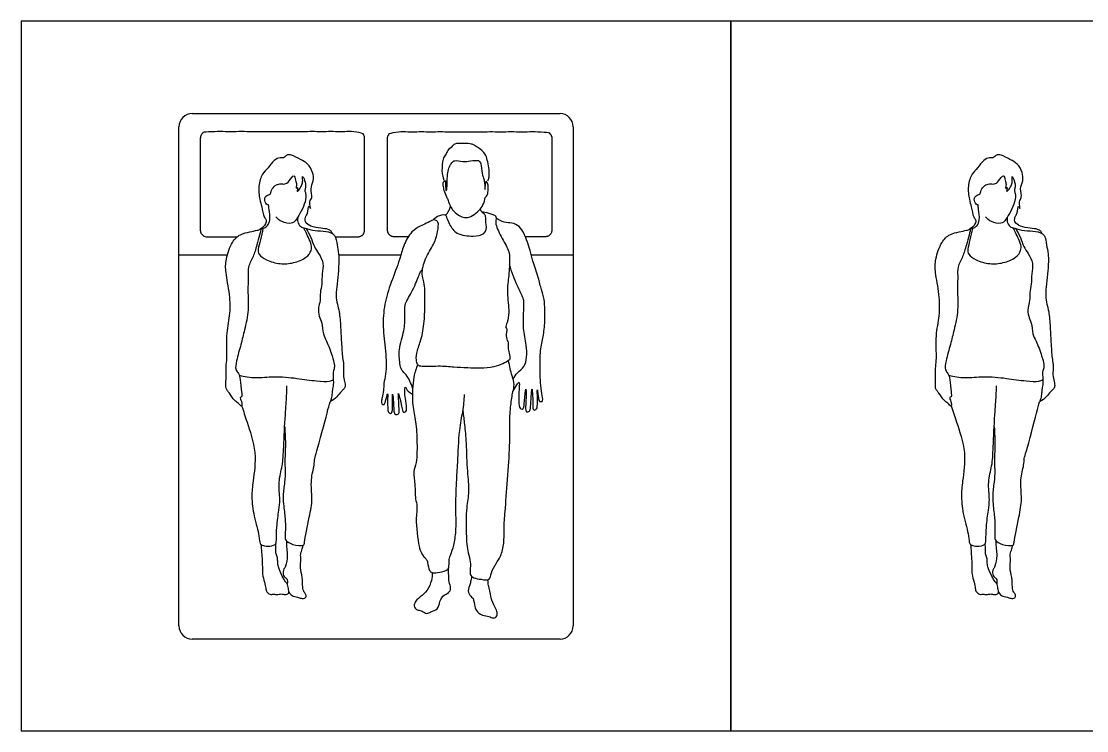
# Model space of a CAD drawing. Header units: millimetres. Extents: x 0 to 18.9, y 0.1 to 18.6.
# Drawn here: x 0.05 to 4.169, y 6.73 to 9.473 of the extents above; entities that cross this region are included whole.
import ezdxf

# ---------------------------------------------------------------- set-up
doc = ezdxf.new("R2010")
doc.units = ezdxf.units.MM
for name, color, linetype, true_color in [('AG-FURNITURE', 7, 'Continuous', 0x66ccff), ('AG-PEOPLE', 7, 'Continuous', 0x66ccff), ('X-VIEWPORT', 7, 'Continuous', 0xfb0280)]:
    doc.layers.add(name, color=color, linetype=linetype, true_color=true_color)

msp = doc.modelspace()

# ---------------------------------------------------------------- linework, layer by layer
at = {"layer": 'AG-FURNITURE'}
for p, q in [((0.6594, 8.5704), (0.8465, 8.5704)), ((1.2768, 8.5704), (1.5172, 8.5704)), ((2.0215, 8.5704), (2.1834, 8.5704))]:
    msp.add_line(p, q, dxfattribs=at)
for centre, start, end in [((0.7102, 9.0657), 90, 180), ((2.1326, 9.0657), 0, 90), ((0.7102, 7.1353), 180, 270), ((2.1326, 7.1353), 270, 0)]:
    msp.add_arc(centre, 0.0508, start, end, dxfattribs=at)
for points in [[(0.7102, 9.1165), (1.4214, 9.1165), (2.1326, 9.1165)], [(0.6594, 7.1353), (0.6594, 8.1005), (0.6594, 9.0657)], [(2.1834, 9.0657), (2.1834, 8.1005), (2.1834, 7.1353)], [(2.1326, 7.0845), (1.4214, 7.0845), (0.7102, 7.0845)]]:
    msp.add_open_spline(points, degree=2, dxfattribs=at)
for points, knots in [([(1.2638, 8.6402), (1.308, 8.6402), (1.3515, 8.6402), (1.3769, 8.6402), (1.3769, 8.6656), (1.3769, 8.8434), (1.3769, 9.0212), (1.3769, 9.0466), (1.3515, 9.0466), (1.0721, 9.0466), (0.7673, 9.0466), (0.7419, 9.0466), (0.7419, 9.0212), (0.7419, 8.8434), (0.7419, 8.6656), (0.7419, 8.6402), (0.7673, 8.6402), (0.8264, 8.6402), (0.8844, 8.6402)], [40.897857, 40.897857, 40.897857, 44.641593, 44.641593, 46.212389, 46.212389, 63.712389, 63.712389, 65.283185, 65.283185, 89.283185, 89.283185, 90.853982, 90.853982, 108.353982, 108.353982, 109.924778, 109.924778, 114.571785, 114.571785, 114.571785]), ([(1.5459, 8.6402), (1.5184, 8.6402), (1.4912, 8.6402), (1.4658, 8.6402), (1.4658, 8.6656), (1.4658, 8.8434), (1.4658, 9.0212), (1.4658, 9.0466), (1.4912, 9.0466), (1.7706, 9.0466), (2.0754, 9.0466), (2.1008, 9.0466), (2.1008, 9.0212), (2.1008, 8.8434), (2.1008, 8.6656), (2.1008, 8.6402), (2.0754, 8.6402), (2.0367, 8.6402), (1.9984, 8.6402)], [42.304898, 42.304898, 42.304898, 44.641593, 44.641593, 46.212389, 46.212389, 63.712389, 63.712389, 65.283185, 65.283185, 89.283185, 89.283185, 90.853982, 90.853982, 108.353982, 108.353982, 109.924778, 109.924778, 112.975656, 112.975656, 112.975656])]:
    msp.add_rational_spline(points, [1, 1, 1, 0.707106781187, 1, 1, 1, 0.707106781187, 1, 1, 1, 0.707106781187, 1, 1, 1, 0.707106781187, 1, 1, 1], degree=2, knots=knots, dxfattribs=at)
at = {"layer": 'AG-PEOPLE'}
for points, knots in [([(1.8536, 8.8568), (1.8556, 8.8605), (1.8591, 8.8684), (1.8575, 8.8859), (1.8592, 8.9069), (1.851, 8.9372), (1.845, 8.9619), (1.8175, 8.9844), (1.802, 8.9942), (1.7885, 9), (1.7626, 9.001), (1.7235, 9.0019), (1.7174, 8.9895), (1.6964, 8.9741), (1.6947, 8.9643), (1.6827, 8.9491), (1.6777, 8.9301), (1.6741, 8.8857), (1.6799, 8.8727), (1.6834, 8.8588)], [0, 0, 0, 0, 0.21334, 0.461636, 0.742515, 1.07903, 1.3867, 1.741205, 2.001336, 2.222419, 2.539293, 2.905595, 3.123308, 3.421807, 3.612763, 3.865767, 4.14397, 4.550404, 4.786281, 4.786281, 4.786281, 4.786281]), ([(1.2527, 8.6527), (1.2518, 8.6559), (1.2488, 8.6625), (1.2352, 8.6706), (1.2066, 8.6727), (1.1696, 8.6788), (1.1437, 8.6955), (1.1489, 8.7214), (1.1576, 8.7268), (1.1602, 8.7705), (1.1707, 8.7372), (1.1613, 8.7798), (1.1779, 8.7906), (1.1652, 8.8265), (1.1814, 8.8565), (1.1778, 8.8897), (1.1588, 8.9241), (1.1297, 8.9379), (1.0959, 8.9578), (1.0793, 8.9582), (1.0705, 8.9511), (1.0633, 8.9441), (1.0489, 8.9473), (1.0252, 8.9369), (1.0045, 8.9053), (0.9798, 8.8835), (0.9643, 8.8368), (0.9707, 8.785), (0.9801, 8.7576), (0.986, 8.7162), (0.998, 8.7064), (0.9957, 8.6881), (0.9817, 8.674), (0.9729, 8.67)], [0, 0, 0, 0, 0.181586, 0.399273, 0.70777, 1.067119, 1.367415, 1.629671, 1.836349, 2.141324, 2.325504, 2.619065, 2.869697, 3.197609, 3.528711, 3.855513, 4.205564, 4.536024, 4.894438, 5.117859, 5.304166, 5.477005, 5.685383, 5.968975, 6.320235, 6.64984, 7.047104, 7.457217, 7.779453, 8.141253, 8.353817, 8.581127, 8.88994, 8.88994, 8.88994, 8.88994]), ([(3.9959, 8.6527), (3.995, 8.6559), (3.992, 8.6625), (3.9784, 8.6706), (3.9498, 8.6727), (3.9128, 8.6788), (3.8869, 8.6955), (3.8921, 8.7214), (3.9008, 8.7268), (3.9034, 8.7705), (3.9139, 8.7372), (3.9045, 8.7798), (3.9211, 8.7906), (3.9084, 8.8265), (3.9246, 8.8565), (3.921, 8.8897), (3.902, 8.9241), (3.8729, 8.9379), (3.8391, 8.9578), (3.8225, 8.9582), (3.8137, 8.9511), (3.8065, 8.9441), (3.7921, 8.9473), (3.7684, 8.9369), (3.7477, 8.9053), (3.723, 8.8835), (3.7075, 8.8368), (3.7139, 8.785), (3.7233, 8.7576), (3.7292, 8.7162), (3.7412, 8.7064), (3.7389, 8.6881), (3.7249, 8.674), (3.7161, 8.67)], [0, 0, 0, 0, 0.181586, 0.399273, 0.70777, 1.067119, 1.367415, 1.629671, 1.836349, 2.141324, 2.325504, 2.619065, 2.869697, 3.197609, 3.528711, 3.855513, 4.205564, 4.536024, 4.894438, 5.117859, 5.304166, 5.477005, 5.685383, 5.968975, 6.320235, 6.64984, 7.047104, 7.457217, 7.779453, 8.141253, 8.353817, 8.581127, 8.88994, 8.88994, 8.88994, 8.88994]), ([(1.6893, 8.8565), (1.6896, 8.8525), (1.6904, 8.8447), (1.6902, 8.8247), (1.693, 8.8144), (1.697, 8.8378), (1.6956, 8.8588), (1.6978, 8.8876), (1.7043, 8.9104), (1.7131, 8.9267), (1.7254, 8.9381), (1.758, 8.9293), (1.7854, 8.9328), (1.8186, 8.9386), (1.8284, 8.9221), (1.8297, 8.8855), (1.8399, 8.8608), (1.8415, 8.8428), (1.8415, 8.8117), (1.8447, 8.8476), (1.8459, 8.8523), (1.8465, 8.8558)], [0, 0, 0, 0, 0.200524, 0.463497, 0.590963, 0.825012, 1.107377, 1.412467, 1.692682, 1.934914, 2.152105, 2.470571, 2.786757, 3.09999, 3.324031, 3.670457, 3.96465, 4.228439, 4.460365, 4.729784, 4.917576, 4.917576, 4.917576, 4.917576]), ([(0.9907, 8.7853), (0.9918, 8.7903), (0.9957, 8.8017), (1.0153, 8.8019), (1.0151, 8.8216), (1.031, 8.8392), (1.049, 8.8466), (1.0694, 8.8419), (1.0852, 8.8532), (1.1056, 8.8877), (1.1093, 8.8563), (1.1161, 8.8448), (1.1094, 8.8239), (1.1218, 8.8364), (1.1116, 8.8082), (1.1279, 8.8257), (1.1351, 8.841), (1.139, 8.856), (1.1347, 8.8822), (1.1468, 8.8556), (1.1509, 8.8344), (1.1444, 8.8197), (1.1509, 8.8067), (1.1509, 8.7725), (1.1153, 8.7074), (1.0954, 8.6878), (1.0556, 8.6964), (1.0408, 8.7094), (1.0343, 8.7169)], [0, 0, 0, 0, 0.226285, 0.449825, 0.681134, 0.95713, 1.207229, 1.456173, 1.717226, 2.018596, 2.266291, 2.507538, 2.716918, 2.852137, 3.073932, 3.274753, 3.528889, 3.769252, 3.995203, 4.23679, 4.521854, 4.738085, 4.941068, 5.272203, 5.768677, 6.061289, 6.405596, 6.719802, 6.719802, 6.719802, 6.719802]), ([(1.6893, 8.8565), (1.6779, 8.8507), (1.6801, 8.8391), (1.684, 8.8118), (1.6941, 8.7948)], [0, 0, 0, 0, 0.457423, 1.151243, 1.151243, 1.151243, 1.151243]), ([(1.8429, 8.7926), (1.8524, 8.799), (1.8534, 8.8085), (1.8551, 8.8279), (1.8558, 8.8428), (1.8465, 8.8558)], [0, 0, 0, 0, 0.366469, 0.872525, 1.367135, 1.367135, 1.367135, 1.367135]), ([(3.7339, 8.7853), (3.735, 8.7903), (3.7389, 8.8017), (3.7585, 8.8019), (3.7583, 8.8216), (3.7742, 8.8392), (3.7922, 8.8466), (3.8126, 8.8419), (3.8284, 8.8532), (3.8488, 8.8877), (3.8525, 8.8563), (3.8593, 8.8448), (3.8526, 8.8239), (3.865, 8.8364), (3.8548, 8.8082), (3.8711, 8.8257), (3.8783, 8.841), (3.8822, 8.856), (3.8779, 8.8822), (3.89, 8.8556), (3.8941, 8.8344), (3.8876, 8.8197), (3.8941, 8.8067), (3.8941, 8.7725), (3.8585, 8.7074), (3.8386, 8.6878), (3.7988, 8.6964), (3.784, 8.7094), (3.7775, 8.7169)], [0, 0, 0, 0, 0.226285, 0.449825, 0.681134, 0.95713, 1.207229, 1.456173, 1.717226, 2.018596, 2.266291, 2.507538, 2.716918, 2.852137, 3.073932, 3.274753, 3.528889, 3.769252, 3.995203, 4.23679, 4.521854, 4.738085, 4.941068, 5.272203, 5.768677, 6.061289, 6.405596, 6.719802, 6.719802, 6.719802, 6.719802]), ([(1.0057, 8.7633), (1.003, 8.7639), (0.9968, 8.7649), (0.9907, 8.7786), (0.9907, 8.7853)], [0, 0, 0, 0, 0.1645983, 0.4229439, 0.4229439, 0.4229439, 0.4229439]), ([(1.6941, 8.7948), (1.696, 8.7899), (1.7, 8.7801), (1.7085, 8.7577), (1.7191, 8.739), (1.7471, 8.7177), (1.7678, 8.7126), (1.7959, 8.7199), (1.8191, 8.7418), (1.8364, 8.7624), (1.8419, 8.7826), (1.8429, 8.7926)], [0, 0, 0, 0, 0.227951, 0.503533, 0.773665, 1.106218, 1.367843, 1.666988, 1.988896, 2.285241, 2.5997, 2.5997, 2.5997, 2.5997]), ([(3.7489, 8.7633), (3.7462, 8.7639), (3.74, 8.7649), (3.7339, 8.7786), (3.7339, 8.7853)], [0, 0, 0, 0, 0.1645983, 0.4229439, 0.4229439, 0.4229439, 0.4229439]), ([(0.9729, 8.67), (0.9787, 8.6705), (0.9901, 8.6739), (1.003, 8.6831), (1.0138, 8.7051), (1.0073, 8.746), (1.0064, 8.7574), (1.0057, 8.7633)], [0, 0, 0, 0, 0.239758, 0.462086, 0.741092, 1.106744, 1.349007, 1.349007, 1.349007, 1.349007]), ([(1.6595, 8.7194), (1.6508, 8.7153), (1.6389, 8.706), (1.6515, 8.7047), (1.6651, 8.699), (1.6589, 8.6524), (1.6459, 8.6113), (1.61, 8.5577), (1.5948, 8.4962), (1.6108, 8.4558), (1.6101, 8.3929), (1.6096, 8.3233), (1.5998, 8.2506), (1.5801, 8.2027), (1.5751, 8.1652), (1.5809, 8.1453), (1.5948, 8.1354), (1.6648, 8.1416), (1.7225, 8.1351), (1.7762, 8.1336), (1.8747, 8.1271), (1.932, 8.1599), (1.9404, 8.1672), (1.9365, 8.1907), (1.9295, 8.2116), (1.9349, 8.227), (1.9254, 8.244), (1.9238, 8.2692), (1.9296, 8.2815), (1.9197, 8.2896), (1.9301, 8.3107), (1.9379, 8.3508), (1.9255, 8.4241), (1.9343, 8.4882), (1.9374, 8.5238), (1.9385, 8.563), (1.9343, 8.5902), (1.9048, 8.64), (1.8799, 8.6916), (1.8868, 8.7122), (1.8839, 8.7226), (1.8721, 8.7263), (1.8429, 8.736), (1.8338, 8.7361), (1.8282, 8.7367), (1.8405, 8.7279), (1.8462, 8.7191), (1.8443, 8.6933), (1.8503, 8.6761), (1.8403, 8.647), (1.7959, 8.6408), (1.7312, 8.6471), (1.7053, 8.6859), (1.6925, 8.7207), (1.6879, 8.7279), (1.6699, 8.7243), (1.6595, 8.7194)], [0, 0, 0, 0, 0.256071, 0.4071, 0.614326, 0.931229, 1.364813, 1.832848, 2.27426, 2.644413, 3.091369, 3.576885, 4.066298, 4.480913, 4.826992, 5.072221, 5.285187, 5.756606, 6.201692, 6.620967, 7.196603, 7.643861, 7.813377, 8.081207, 8.354467, 8.572432, 8.820581, 9.107705, 9.304413, 9.478094, 9.733436, 10.099523, 10.597232, 11.057641, 11.401945, 11.750885, 12.04838, 12.487359, 12.919591, 13.170291, 13.335951, 13.532939, 13.85333, 14.030982, 14.116578, 14.307978, 14.50263, 14.784675, 15.033014, 15.317462, 15.688123, 16.141123, 16.527716, 16.867213, 17.010812, 17.315898, 17.315898, 17.315898, 17.315898]), ([(1.69, 8.7241), (1.6951, 8.7288), (1.7037, 8.7401), (1.7076, 8.7524), (1.7087, 8.7586)], [0, 0, 0, 0, 0.2613322, 0.5103759, 0.5103759, 0.5103759, 0.5103759]), ([(1.8306, 8.7361), (1.8287, 8.7382), (1.8259, 8.7432), (1.8255, 8.7476), (1.8255, 8.7498)], [0, 0, 0, 0, 0.1657632, 0.3115322, 0.3115322, 0.3115322, 0.3115322]), ([(3.7161, 8.67), (3.7219, 8.6705), (3.7333, 8.6739), (3.7462, 8.6831), (3.757, 8.7051), (3.7505, 8.746), (3.7496, 8.7574), (3.7489, 8.7633)], [0, 0, 0, 0, 0.239758, 0.462086, 0.741092, 1.106744, 1.349007, 1.349007, 1.349007, 1.349007]), ([(1.1198, 8.7182), (1.1178, 8.7119), (1.1163, 8.6982), (1.1277, 8.678), (1.1479, 8.6729), (1.1862, 8.6611), (1.2268, 8.6639), (1.2672, 8.65), (1.2691, 8.6067), (1.2791, 8.5739), (1.2762, 8.5087), (1.271, 8.4599), (1.2651, 8.4144), (1.2712, 8.3787), (1.2804, 8.3493), (1.2848, 8.2874), (1.2876, 8.2271), (1.2917, 8.1657), (1.2976, 8.1416), (1.2935, 8.1068), (1.2994, 8.0821), (1.3038, 8.0609), (1.2954, 8.0493), (1.2851, 8.0407), (1.2703, 8.0208), (1.2552, 8.0077), (1.2436, 8.0025)], [0, 0, 0, 0, 0.261858, 0.528203, 0.789422, 1.157414, 1.540209, 1.895229, 2.255643, 2.60642, 3.074755, 3.495392, 3.889233, 4.23491, 4.559296, 5.015047, 5.488646, 5.940057, 6.234352, 6.573125, 6.875436, 7.139374, 7.348385, 7.560806, 7.859439, 8.150738, 8.150738, 8.150738, 8.150738]), ([(1.6446, 8.706), (1.6349, 8.7015), (1.6153, 8.6921), (1.5917, 8.6811), (1.5558, 8.6617), (1.5253, 8.6043), (1.5134, 8.5515), (1.4786, 8.4629), (1.4521, 8.3805), (1.4459, 8.2904), (1.4593, 8.2013), (1.4621, 8.1117), (1.4498, 8.0746), (1.4517, 8.0462), (1.4449, 8.0194), (1.4419, 8.0046), (1.442, 7.9938), (1.4544, 7.9889), (1.4574, 8.0042), (1.4607, 8.0156), (1.4674, 8.0438), (1.4654, 8.0018), (1.4667, 7.9767), (1.4675, 7.9616), (1.4773, 7.9537), (1.4847, 7.9644), (1.4854, 7.9788), (1.4851, 8.0137), (1.4838, 8.0401), (1.4891, 8.0076), (1.489, 7.9682), (1.4941, 7.9499), (1.5113, 7.9547), (1.5105, 7.9696), (1.5091, 8.0021), (1.5083, 8.0178), (1.5065, 8.0412), (1.5138, 8.0152), (1.523, 7.9713), (1.525, 7.9604), (1.5408, 7.9628), (1.5393, 7.9874), (1.5334, 8.0238), (1.5315, 8.0368), (1.5333, 8.0658), (1.5385, 8.0498), (1.5452, 8.0402), (1.5617, 8.0316)], [0, 0, 0, 0, 0.333905, 0.633855, 1.002183, 1.465869, 1.906186, 2.475552, 3.030299, 3.582486, 4.152168, 4.705378, 5.065926, 5.375494, 5.68363, 5.91332, 6.095314, 6.26928, 6.472146, 6.706495, 6.936764, 7.243086, 7.567298, 7.787423, 7.963648, 8.144693, 8.37218, 8.738052, 8.965912, 9.233264, 9.629898, 9.855594, 10.058729, 10.274089, 10.608867, 10.867775, 11.084406, 11.321854, 11.73763, 11.909861, 12.096253, 12.372458, 12.730887, 12.972724, 13.233131, 13.406815, 13.652636, 13.652636, 13.652636, 13.652636]), ([(1.9507, 8.0414), (1.9553, 8.0503), (1.965, 8.0644), (1.9762, 8.0847), (1.9745, 8.0509), (1.9713, 7.9978), (1.9784, 7.9711), (1.9944, 7.976), (1.9941, 8.0035), (2, 8.0655), (2.0026, 8.0264), (1.9991, 7.9836), (1.9998, 7.9604), (2.019, 7.9642), (2.0189, 7.9942), (2.0215, 8.0286), (2.0246, 8.0598), (2.0257, 8.0317), (2.0289, 7.9951), (2.0258, 7.973), (2.0345, 7.9687), (2.0432, 7.975), (2.0448, 7.9852), (2.046, 8.0175), (2.0442, 8.0382), (2.0449, 8.0546), (2.0472, 8.028), (2.0503, 8.0099), (2.0534, 8.0028), (2.0652, 8.0017), (2.0663, 8.0143), (2.0608, 8.0446), (2.0556, 8.0875), (2.0559, 8.1279), (2.0546, 8.2011), (2.0682, 8.2546), (2.0757, 8.3132), (2.0739, 8.398), (2.0596, 8.4356), (2.0498, 8.4836), (2.0262, 8.547), (2.0187, 8.5861), (1.9952, 8.6517), (1.9776, 8.681), (1.9467, 8.696), (1.9161, 8.6932), (1.8948, 8.7053), (1.8855, 8.7123)], [0, 0, 0, 0, 0.31308, 0.519197, 0.785947, 1.232971, 1.500824, 1.673796, 1.9863, 2.368153, 2.617829, 3.024929, 3.265549, 3.457648, 3.752684, 4.119071, 4.366513, 4.594193, 4.967465, 5.222642, 5.369644, 5.540103, 5.720996, 6.045473, 6.3265, 6.484342, 6.730824, 6.994335, 7.141838, 7.309878, 7.484886, 7.804807, 8.180987, 8.550247, 9.035927, 9.461587, 9.906417, 10.428766, 10.790042, 11.18901, 11.654951, 12.029045, 12.500149, 12.835343, 13.154222, 13.468336, 13.806888, 13.806888, 13.806888, 13.806888]), ([(3.863, 8.7182), (3.861, 8.7119), (3.8595, 8.6982), (3.8709, 8.678), (3.8911, 8.6729), (3.9294, 8.6611), (3.97, 8.6639), (4.0104, 8.65), (4.0123, 8.6067), (4.0223, 8.5739), (4.0194, 8.5087), (4.0142, 8.4599), (4.0083, 8.4144), (4.0144, 8.3787), (4.0236, 8.3493), (4.028, 8.2874), (4.0308, 8.2271), (4.0349, 8.1657), (4.0408, 8.1416), (4.0367, 8.1068), (4.0426, 8.0821), (4.047, 8.0609), (4.0386, 8.0493), (4.0283, 8.0407), (4.0135, 8.0208), (3.9984, 8.0077), (3.9868, 8.0025)], [0, 0, 0, 0, 0.261858, 0.528203, 0.789422, 1.157414, 1.540209, 1.895229, 2.255643, 2.60642, 3.074755, 3.495392, 3.889233, 4.23491, 4.559296, 5.015047, 5.488646, 5.940057, 6.234352, 6.573125, 6.875436, 7.139374, 7.348385, 7.560806, 7.859439, 8.150738, 8.150738, 8.150738, 8.150738]), ([(0.9757, 8.6703), (0.9763, 8.6659), (0.9583, 8.6014), (0.9488, 8.5663), (0.9239, 8.523), (0.9283, 8.4879), (0.9242, 8.4304), (0.931, 8.3581), (0.9128, 8.2802), (0.8997, 8.2252), (0.8813, 8.1637), (0.8757, 8.1253), (0.8912, 8.1122), (0.8976, 8.0871), (0.9001, 8.0427), (0.9045, 8.0207), (0.8934, 8.0182), (0.8997, 8.0068), (0.9025, 7.999), (0.9029, 7.9785), (0.8875, 7.9995), (0.8739, 8.0054), (0.8542, 8.035), (0.8471, 8.0444), (0.8393, 8.0556), (0.8421, 8.0829), (0.8404, 8.1397), (0.8465, 8.1697), (0.8404, 8.2601), (0.8584, 8.3339), (0.8574, 8.4167), (0.839, 8.5014), (0.8392, 8.5527), (0.862, 8.6207), (0.8943, 8.6511), (0.9322, 8.6589), (0.9593, 8.6646), (0.9708, 8.6677), (0.9742, 8.6701)], [0.016405, 0.016405, 0.016405, 0.016405, 0.45435, 0.852062, 1.237984, 1.57609, 2.008233, 2.506473, 3.018184, 3.458567, 3.924069, 4.26669, 4.503448, 4.793438, 5.189417, 5.441818, 5.591212, 5.77258, 5.96208, 6.161542, 6.396004, 6.640579, 6.975737, 7.179341, 7.374258, 7.67439, 8.104823, 8.434564, 8.970329, 9.483204, 10.007935, 10.539947, 10.957478, 11.436118, 11.812797, 12.168585, 12.473402, 12.663961, 12.663961, 12.663961, 12.663961]), ([(0.984, 8.6723), (0.9808, 8.6577), (0.9754, 8.6295), (0.9641, 8.5927), (0.9671, 8.5709), (0.9981, 8.5473), (1.051, 8.5334), (1.1018, 8.5373), (1.1518, 8.5564), (1.1722, 8.5857), (1.1725, 8.6098), (1.16, 8.6371), (1.1479, 8.661), (1.1439, 8.67), (1.1419, 8.6744)], [0, 0, 0, 0, 0.386016, 0.738434, 0.991045, 1.335438, 1.76114, 2.175458, 2.591381, 2.920654, 3.192453, 3.509043, 3.806933, 4.024533, 4.024533, 4.024533, 4.024533]), ([(1.1512, 8.6717), (1.1577, 8.6606), (1.1702, 8.6383), (1.1813, 8.6015), (1.1997, 8.5757), (1.2217, 8.5369), (1.2108, 8.4976), (1.2137, 8.457), (1.2037, 8.4256), (1.2072, 8.3929), (1.1967, 8.366), (1.1992, 8.3315), (1.2139, 8.3079), (1.2153, 8.2625), (1.2308, 8.2375), (1.2522, 8.1803), (1.26, 8.1484), (1.2612, 8.133), (1.2522, 8.1168), (1.2586, 8.0759), (1.2524, 8.0523), (1.2517, 8.0356), (1.2488, 8.0149), (1.2454, 8.0066), (1.2436, 8.0025)], [0, 0, 0, 0, 0.358453, 0.710313, 1.037029, 1.40906, 1.771615, 2.136441, 2.465386, 2.788385, 3.097113, 3.42486, 3.730444, 4.10468, 4.424449, 4.874008, 5.2064, 5.418415, 5.657275, 6.025044, 6.310202, 6.544506, 6.80423, 7.015839, 7.015839, 7.015839, 7.015839]), ([(3.7189, 8.6703), (3.7195, 8.6659), (3.7015, 8.6014), (3.692, 8.5663), (3.6671, 8.523), (3.6715, 8.4879), (3.6674, 8.4304), (3.6742, 8.3581), (3.656, 8.2802), (3.6429, 8.2252), (3.6245, 8.1637), (3.6189, 8.1253), (3.6344, 8.1122), (3.6408, 8.0871), (3.6433, 8.0427), (3.6477, 8.0207), (3.6366, 8.0182), (3.6429, 8.0068), (3.6457, 7.999), (3.6461, 7.9785), (3.6307, 7.9995), (3.6171, 8.0054), (3.5974, 8.035), (3.5903, 8.0444), (3.5825, 8.0556), (3.5853, 8.0829), (3.5836, 8.1397), (3.5897, 8.1697), (3.5836, 8.2601), (3.6016, 8.3339), (3.6006, 8.4167), (3.5822, 8.5014), (3.5824, 8.5527), (3.6052, 8.6207), (3.6375, 8.6511), (3.6754, 8.6589), (3.7025, 8.6646), (3.714, 8.6677), (3.7174, 8.6701)], [0.016405, 0.016405, 0.016405, 0.016405, 0.45435, 0.852062, 1.237984, 1.57609, 2.008233, 2.506473, 3.018184, 3.458567, 3.924069, 4.26669, 4.503448, 4.793438, 5.189417, 5.441818, 5.591212, 5.77258, 5.96208, 6.161542, 6.396004, 6.640579, 6.975737, 7.179341, 7.374258, 7.67439, 8.104823, 8.434564, 8.970329, 9.483204, 10.007935, 10.539947, 10.957478, 11.436118, 11.812797, 12.168585, 12.473402, 12.663961, 12.663961, 12.663961, 12.663961]), ([(3.7272, 8.6723), (3.724, 8.6577), (3.7186, 8.6295), (3.7073, 8.5927), (3.7103, 8.5709), (3.7413, 8.5473), (3.7942, 8.5334), (3.845, 8.5373), (3.895, 8.5564), (3.9154, 8.5857), (3.9157, 8.6098), (3.9032, 8.6371), (3.8911, 8.661), (3.8871, 8.67), (3.8851, 8.6744)], [0, 0, 0, 0, 0.386016, 0.738434, 0.991045, 1.335438, 1.76114, 2.175458, 2.591381, 2.920654, 3.192453, 3.509043, 3.806933, 4.024533, 4.024533, 4.024533, 4.024533]), ([(3.8944, 8.6717), (3.9009, 8.6606), (3.9134, 8.6383), (3.9245, 8.6015), (3.9429, 8.5757), (3.9649, 8.5369), (3.954, 8.4976), (3.9569, 8.457), (3.9469, 8.4256), (3.9504, 8.3929), (3.9399, 8.366), (3.9424, 8.3315), (3.9571, 8.3079), (3.9585, 8.2625), (3.974, 8.2375), (3.9954, 8.1803), (4.0032, 8.1484), (4.0044, 8.133), (3.9954, 8.1168), (4.0018, 8.0759), (3.9956, 8.0523), (3.9949, 8.0356), (3.992, 8.0149), (3.9886, 8.0066), (3.9868, 8.0025)], [0, 0, 0, 0, 0.358453, 0.710313, 1.037029, 1.40906, 1.771615, 2.136441, 2.465386, 2.788385, 3.097113, 3.42486, 3.730444, 4.10468, 4.424449, 4.874008, 5.2064, 5.418415, 5.657275, 6.025044, 6.310202, 6.544506, 6.80423, 7.015839, 7.015839, 7.015839, 7.015839]), ([(1.9508, 8.0904), (1.9561, 8.0987), (1.9667, 8.1156), (1.9967, 8.1359), (2.0051, 8.1761), (2.0031, 8.2221), (1.9894, 8.2866), (1.9913, 8.3412), (1.9945, 8.3886), (1.9882, 8.4078), (1.9672, 8.4523), (1.9509, 8.489), (1.9414, 8.5179), (1.9375, 8.5322)], [0, 0, 0, 0, 0.310874, 0.645556, 0.998753, 1.390039, 1.853435, 2.287156, 2.669063, 2.926265, 3.320075, 3.693038, 4.074756, 4.074756, 4.074756, 4.074756]), ([(1.5626, 8.0546), (1.5598, 8.064), (1.5523, 8.082), (1.5392, 8.1067), (1.5183, 8.1237), (1.5129, 8.1521), (1.5072, 8.2063), (1.5317, 8.2764), (1.5336, 8.3301), (1.5313, 8.3767), (1.5442, 8.3994), (1.576, 8.4567), (1.5911, 8.5059), (1.5983, 8.5114), (1.6009, 8.5141)], [0, 0, 0, 0, 0.31009, 0.612126, 0.899005, 1.195697, 1.615808, 2.109442, 2.536502, 2.912474, 3.200716, 3.670816, 4.07673, 4.268445, 4.268445, 4.268445, 4.268445]), ([(1.7569, 7.9667), (1.7591, 7.949), (1.7633, 7.9122), (1.7707, 7.8396), (1.7724, 7.734), (1.7828, 7.6559), (1.7691, 7.5916), (1.7685, 7.4936), (1.7746, 7.4195), (1.7879, 7.3848), (1.7851, 7.3517), (1.7845, 7.3315), (1.7992, 7.319), (1.8271, 7.3164), (1.8632, 7.3084), (1.8647, 7.3425), (1.8855, 7.3776), (1.9046, 7.4046), (1.918, 7.4569), (1.9145, 7.5143), (1.9212, 7.5804), (1.9288, 7.7029), (1.9398, 7.8305), (1.9371, 7.9185), (1.9413, 7.9869), (1.9494, 8.0394), (1.9579, 8.0678), (1.9471, 8.1025), (1.9396, 8.1293), (1.9355, 8.1512), (1.934, 8.1621)], [0, 0, 0, 0, 0.418656, 0.908868, 1.501654, 2.005912, 2.466248, 3.037108, 3.530394, 3.874384, 4.198899, 4.446773, 4.676817, 4.988969, 5.300754, 5.59502, 5.96223, 6.29283, 6.70494, 7.136618, 7.599972, 8.236485, 8.89309, 9.428929, 9.902765, 10.314387, 10.622132, 10.957488, 11.264241, 11.592462, 11.592462, 11.592462, 11.592462]), ([(1.5822, 8.1464), (1.576, 8.1304), (1.5642, 8.0984), (1.5582, 7.9966), (1.575, 7.9334), (1.5802, 7.8568), (1.5803, 7.7674), (1.5631, 7.7322), (1.5735, 7.6815), (1.5717, 7.6276), (1.5828, 7.5971), (1.5724, 7.5512), (1.5851, 7.4442), (1.5957, 7.4193), (1.6051, 7.4019), (1.6162, 7.3946), (1.6217, 7.3804), (1.625, 7.3486), (1.6384, 7.3403), (1.6592, 7.3405), (1.6917, 7.3485), (1.7055, 7.3583), (1.7016, 7.3933), (1.711, 7.4114), (1.7231, 7.4498), (1.7323, 7.5034), (1.7289, 7.5876), (1.732, 7.692), (1.7375, 7.7663), (1.7416, 7.8892), (1.7564, 7.9603), (1.7613, 7.9974), (1.7631, 8.0194), (1.7636, 8.03)], [0, 0, 0, 0, 0.410539, 0.978541, 1.446199, 1.951724, 2.487747, 2.837089, 3.241312, 3.662723, 3.974053, 4.368983, 4.961496, 5.263767, 5.50501, 5.705261, 5.928066, 6.245648, 6.454397, 6.714224, 7.04526, 7.265228, 7.58725, 7.849715, 8.202428, 8.623825, 9.153748, 9.734797, 10.239894, 10.874098, 11.363703, 11.706095, 12.0297, 12.0297, 12.0297, 12.0297]), ([(0.8925, 8.1046), (0.913, 8.0997), (0.956, 8.0917), (1.0279, 8.1022), (1.115, 8.0936), (1.1871, 8.0819), (1.2402, 8.0796), (1.251, 8.0855), (1.256, 8.0878)], [0, 0, 0, 0, 0.458748, 0.948045, 1.487375, 1.99173, 2.39676, 2.62969, 2.62969, 2.62969, 2.62969]), ([(3.6357, 8.1046), (3.6562, 8.0997), (3.6992, 8.0917), (3.7711, 8.1022), (3.8582, 8.0936), (3.9303, 8.0819), (3.9834, 8.0796), (3.9942, 8.0855), (3.9992, 8.0878)], [0, 0, 0, 0, 0.458748, 0.948045, 1.487375, 1.99173, 2.39676, 2.62969, 2.62969, 2.62969, 2.62969]), ([(0.9016, 7.9864), (0.9092, 7.9655), (0.9221, 7.9225), (0.9629, 7.8068), (0.9454, 7.6979), (0.939, 7.6351), (0.948, 7.5605), (0.9705, 7.4871), (0.9706, 7.4537), (0.9815, 7.4464), (1.0021, 7.4425), (1.0346, 7.4468), (1.0364, 7.4688), (1.0365, 7.5188), (1.0453, 7.5836), (1.0518, 7.6238), (1.0417, 7.6925), (1.0613, 7.7552), (1.0639, 7.828), (1.0701, 7.9499), (1.0759, 8.0238), (1.0766, 8.0514), (1.0769, 8.0643)], [0, 0, 0, 0, 0.470296, 1.103724, 1.705776, 2.159408, 2.658807, 3.170227, 3.482732, 3.666799, 3.933581, 4.243206, 4.483008, 4.893408, 5.360711, 5.73137, 6.201117, 6.662736, 7.156518, 7.798306, 8.29454, 8.652153, 8.652153, 8.652153, 8.652153]), ([(3.6448, 7.9864), (3.6524, 7.9655), (3.6653, 7.9225), (3.7061, 7.8068), (3.6886, 7.6979), (3.6822, 7.6351), (3.6912, 7.5605), (3.7137, 7.4871), (3.7138, 7.4537), (3.7247, 7.4464), (3.7453, 7.4425), (3.7778, 7.4468), (3.7796, 7.4688), (3.7797, 7.5188), (3.7885, 7.5836), (3.795, 7.6238), (3.7849, 7.6925), (3.8045, 7.7552), (3.8071, 7.828), (3.8133, 7.9499), (3.8191, 8.0238), (3.8198, 8.0514), (3.8201, 8.0643)], [0, 0, 0, 0, 0.470296, 1.103724, 1.705776, 2.159408, 2.658807, 3.170227, 3.482732, 3.666799, 3.933581, 4.243206, 4.483008, 4.893408, 5.360711, 5.73137, 6.201117, 6.662736, 7.156518, 7.798306, 8.29454, 8.652153, 8.652153, 8.652153, 8.652153]), ([(1.068, 7.9056), (1.0697, 7.8802), (1.0722, 7.8325), (1.0671, 7.7611), (1.0715, 7.7357), (1.0682, 7.6893), (1.0593, 7.6396), (1.0669, 7.5761), (1.0725, 7.5281), (1.0687, 7.4737), (1.0731, 7.4648), (1.0984, 7.4473), (1.144, 7.4436), (1.1437, 7.4622), (1.1643, 7.5603), (1.1771, 7.6237), (1.1664, 7.6992), (1.1833, 7.7545), (1.1833, 7.7841), (1.1935, 7.8118), (1.2329, 7.9624), (1.2397, 7.9877), (1.2436, 8.0025)], [0, 0, 0, 0, 0.503127, 0.979469, 1.272173, 1.653208, 2.070036, 2.523668, 2.944295, 3.353465, 3.522592, 3.839394, 4.203644, 4.409691, 4.977738, 5.465748, 5.960596, 6.395641, 6.688861, 7.009208, 7.71738, 8.106685, 8.106685, 8.106685, 8.106685]), ([(3.8112, 7.9056), (3.8129, 7.8802), (3.8154, 7.8325), (3.8103, 7.7611), (3.8147, 7.7357), (3.8114, 7.6893), (3.8025, 7.6396), (3.8101, 7.5761), (3.8157, 7.5281), (3.8119, 7.4737), (3.8163, 7.4648), (3.8416, 7.4473), (3.8872, 7.4436), (3.8869, 7.4622), (3.9075, 7.5603), (3.9203, 7.6237), (3.9096, 7.6992), (3.9265, 7.7545), (3.9265, 7.7841), (3.9367, 7.8118), (3.9761, 7.9624), (3.9829, 7.9877), (3.9868, 8.0025)], [0, 0, 0, 0, 0.503127, 0.979469, 1.272173, 1.653208, 2.070036, 2.523668, 2.944295, 3.353465, 3.522592, 3.839394, 4.203644, 4.409691, 4.977738, 5.465748, 5.960596, 6.395641, 6.688861, 7.009208, 7.71738, 8.106685, 8.106685, 8.106685, 8.106685]), ([(1.0745, 7.465), (1.0746, 7.4544), (1.0748, 7.4325), (1.0807, 7.4087), (1.0725, 7.3659), (1.0652, 7.3563), (1.0603, 7.3453), (1.064, 7.3248), (1.0784, 7.3189), (1.0791, 7.3045), (1.0778, 7.2984)], [0, 0, 0, 0, 0.323532, 0.619225, 0.990098, 1.188505, 1.381407, 1.631246, 1.844933, 2.093442, 2.093442, 2.093442, 2.093442]), ([(3.8177, 7.465), (3.8178, 7.4544), (3.818, 7.4325), (3.8239, 7.4087), (3.8157, 7.3659), (3.8084, 7.3563), (3.8035, 7.3453), (3.8072, 7.3248), (3.8216, 7.3189), (3.8223, 7.3045), (3.821, 7.2984)], [0, 0, 0, 0, 0.323532, 0.619225, 0.990098, 1.188505, 1.381407, 1.631246, 1.844933, 2.093442, 2.093442, 2.093442, 2.093442]), ([(0.9763, 7.4504), (0.9783, 7.431), (0.9809, 7.3924), (0.9813, 7.3758), (0.9824, 7.3546), (0.9805, 7.3353), (0.9909, 7.3046), (0.995, 7.2814), (0.9963, 7.2658), (1.0152, 7.2543), (1.0209, 7.2596), (1.0371, 7.2553), (1.0546, 7.2603), (1.0615, 7.2569), (1.0792, 7.2557), (1.0865, 7.2662), (1.0819, 7.276), (1.0814, 7.2962), (1.0708, 7.306), (1.0583, 7.3273), (1.0422, 7.3636), (1.0406, 7.381), (1.0415, 7.399), (1.0328, 7.4132), (1.0345, 7.433), (1.0335, 7.4464), (1.0334, 7.4533)], [0, 0, 0, 0, 0.439963, 0.679399, 0.934085, 1.189992, 1.516718, 1.797695, 2.021288, 2.269243, 2.413037, 2.642783, 2.883831, 3.044088, 3.27623, 3.460309, 3.64422, 3.895979, 4.107682, 4.395302, 4.758579, 5.000939, 5.237373, 5.46665, 5.718808, 5.980649, 5.980649, 5.980649, 5.980649]), ([(1.0847, 7.2661), (1.0876, 7.261), (1.0947, 7.2506), (1.1185, 7.2471), (1.1307, 7.2412), (1.1496, 7.2412), (1.1523, 7.2565), (1.1419, 7.266), (1.1366, 7.2868), (1.1383, 7.3238), (1.1259, 7.3589), (1.1326, 7.3925), (1.1275, 7.4117), (1.1367, 7.4337), (1.1384, 7.4429), (1.1395, 7.4475)], [0, 0, 0, 0, 0.241068, 0.514179, 0.73424, 0.962475, 1.157548, 1.364291, 1.624183, 1.974414, 2.328587, 2.65757, 2.91181, 3.184168, 3.401183, 3.401183, 3.401183, 3.401183]), ([(3.7195, 7.4504), (3.7215, 7.431), (3.7241, 7.3924), (3.7245, 7.3758), (3.7256, 7.3546), (3.7237, 7.3353), (3.7341, 7.3046), (3.7382, 7.2814), (3.7395, 7.2658), (3.7584, 7.2543), (3.7641, 7.2596), (3.7803, 7.2553), (3.7978, 7.2603), (3.8047, 7.2569), (3.8224, 7.2557), (3.8297, 7.2662), (3.8251, 7.276), (3.8246, 7.2962), (3.814, 7.306), (3.8015, 7.3273), (3.7854, 7.3636), (3.7838, 7.381), (3.7847, 7.399), (3.776, 7.4132), (3.7777, 7.433), (3.7767, 7.4464), (3.7766, 7.4533)], [0, 0, 0, 0, 0.439963, 0.679399, 0.934085, 1.189992, 1.516718, 1.797695, 2.021288, 2.269243, 2.413037, 2.642783, 2.883831, 3.044088, 3.27623, 3.460309, 3.64422, 3.895979, 4.107682, 4.395302, 4.758579, 5.000939, 5.237373, 5.46665, 5.718808, 5.980649, 5.980649, 5.980649, 5.980649]), ([(3.8279, 7.2661), (3.8308, 7.261), (3.8379, 7.2506), (3.8617, 7.2471), (3.8739, 7.2412), (3.8928, 7.2412), (3.8955, 7.2565), (3.8851, 7.266), (3.8798, 7.2868), (3.8815, 7.3238), (3.8691, 7.3589), (3.8758, 7.3925), (3.8707, 7.4117), (3.8799, 7.4337), (3.8816, 7.4429), (3.8827, 7.4475)], [0, 0, 0, 0, 0.241068, 0.514179, 0.73424, 0.962475, 1.157548, 1.364291, 1.624183, 1.974414, 2.328587, 2.65757, 2.91181, 3.184168, 3.401183, 3.401183, 3.401183, 3.401183]), ([(1.638, 7.342), (1.6384, 7.3316), (1.6369, 7.3107), (1.6211, 7.2717), (1.5935, 7.2477), (1.5669, 7.2266), (1.5694, 7.2014), (1.5853, 7.1965), (1.5991, 7.194), (1.6176, 7.1789), (1.6327, 7.1922), (1.6635, 7.1974), (1.6659, 7.2303), (1.6824, 7.2575), (1.701, 7.2594), (1.7138, 7.2815), (1.7016, 7.3054), (1.7029, 7.3247), (1.7019, 7.3422), (1.7008, 7.357)], [0, 0, 0, 0, 0.330958, 0.708475, 1.071518, 1.408452, 1.672971, 1.897016, 2.124893, 2.391669, 2.639567, 2.949187, 3.274017, 3.597497, 3.839757, 4.113886, 4.410464, 4.677192, 4.957686, 4.957686, 4.957686, 4.957686]), ([(1.7908, 7.3269), (1.7899, 7.32), (1.7873, 7.306), (1.7821, 7.2907), (1.7736, 7.2641), (1.7906, 7.2462), (1.7988, 7.2425), (1.8021, 7.2083), (1.8085, 7.1953), (1.8303, 7.173), (1.8583, 7.1745), (1.8653, 7.1662), (1.8862, 7.165), (1.891, 7.1835), (1.8851, 7.2019), (1.8661, 7.2339), (1.8632, 7.2647), (1.8563, 7.2866), (1.8547, 7.2993), (1.854, 7.3136)], [0, 0, 0, 0, 0.268907, 0.511782, 0.81221, 1.085026, 1.258777, 1.588807, 1.826278, 2.143742, 2.442891, 2.631178, 2.874071, 3.10395, 3.363363, 3.721742, 4.052087, 4.333149, 4.581309, 4.581309, 4.581309, 4.581309])]:
    msp.add_open_spline(points, degree=3, knots=knots, dxfattribs=at)
at = {"layer": 'X-VIEWPORT'}
for points in [[(0.0498, 9.4734), (0.0498, 6.7302), (2.793, 6.7302), (2.793, 9.4734)], [(2.793, 9.4734), (2.793, 6.7302), (5.5362, 6.7302), (5.5362, 9.4734)]]:
    msp.add_lwpolyline(points, close=True, dxfattribs=at)

doc.saveas('drawing.dxf')
